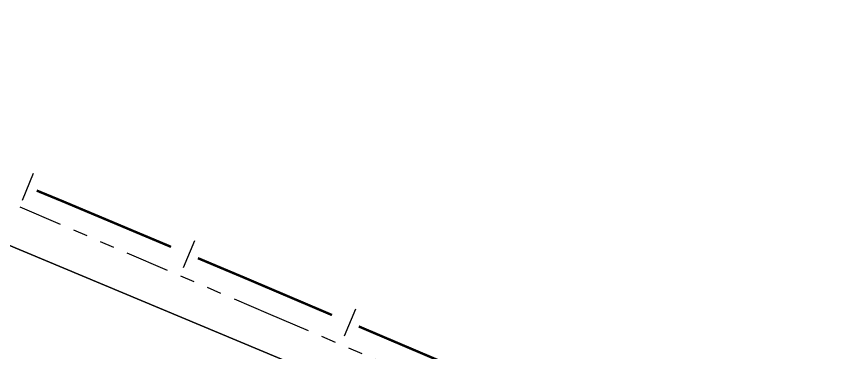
# Model space of a CAD drawing. Extents: x 204373 to 205952, y 4873300 to 4875179.
# Drawn here: x 205514.6 to 205599.9, y 4874422.8 to 4874457.4 of the extents above; entities that cross this region are included whole.
import ezdxf

# ---------------------------------------------------------------- set-up
doc = ezdxf.new("R2010")
doc.units = 0
doc.header["$LTSCALE"] = 1.5
doc.header["$MEASUREMENT"] = 0
doc.linetypes.add('TRACO_25', pattern=[8, 3, -1, 1, -1, 1, -1])
for name, color, linetype in [('CD_MALHA_LOTES', 7, 'CONTINUOUS'), ('LM-LIM-SETORES-BAIRROS', 250, 'CONTINUOUS'), ('RU-QUADRA', 220, 'CONTINUOUS'), ('SV-RUA-NAO-PAV', 7, 'CONTINUOUS')]:
    doc.layers.add(name, color=color, linetype=linetype)

msp = doc.modelspace()

# ---------------------------------------------------------------- linework, layer by layer
at = {"layer": 'CD_MALHA_LOTES', "linetype": 'Continuous', "flags": 128}
msp.add_lwpolyline([(205503.485107, 4874438.10657), (205549.437485, 4874418.903507)], dxfattribs=at)
at = {"layer": 'LM-LIM-SETORES-BAIRROS'}
for points in [[(205516.310369, 4874441.221495), (205515.168033, 4874438.447496)], [(205532.921437, 4874434.25701), (205531.756794, 4874431.492303)], [(205549.495155, 4874427.217554), (205548.318057, 4874424.458127)]]:
    msp.add_lwpolyline(points, dxfattribs=at)
at = {"layer": 'LM-LIM-SETORES-BAIRROS', "const_width": 0.25}
for points in [[(205519.223502, 4874438.399657), (205516.663867, 4874439.453717)], [(205519.437148, 4874438.309658), (205519.223502, 4874438.399657)], [(205530.495977, 4874433.651085), (205519.437148, 4874438.309658)], [(205538.06028, 4874430.464595), (205533.260685, 4874432.486442)], [(205538.788706, 4874430.153868), (205538.06028, 4874430.464595)], [(205547.066988, 4874426.622573), (205538.788706, 4874430.153868)], [(205563.623552, 4874419.559982), (205549.826415, 4874425.445474)]]:
    msp.add_lwpolyline(points, dxfattribs=at)
at = {"layer": 'RU-QUADRA', "linetype": 'Continuous', "flags": 128}
msp.add_lwpolyline([(205549.437485, 4874418.903507), (205503.485107, 4874438.10657), (205470.287286, 4874452.107868), (205457.743496, 4874457.398255), (205455.6085, 4874452.108106), (205448.867046, 4874435.40395), (205443.359067, 4874428.084136), (205410.492378, 4874414.060532)], dxfattribs=at)
at = {"layer": 'SV-RUA-NAO-PAV', "linetype": 'TRACO_25'}
msp.add_polyline3d([(205480.384177, 4874452.107704, 9.105434), (205492.882899, 4874447.250407, 8.535731), (205540.486363, 4874426.787233, 8.535731), (205599.325174, 4874401.61668, 7.77334), (205674.579935, 4874370.160058, 6.487057), (205735.935664, 4874344.729683, 6.511793), (205795.137023, 4874322.324734, 5.744971), (205796.749737, 4874321.67389, 5.744971)], dxfattribs=at)

doc.saveas('drawing.dxf')
